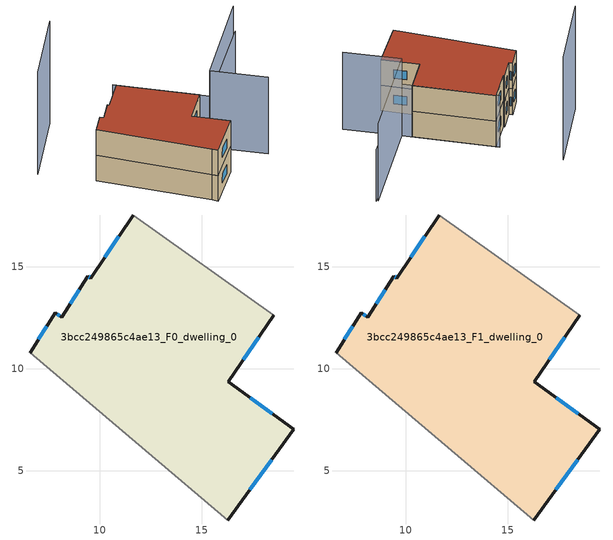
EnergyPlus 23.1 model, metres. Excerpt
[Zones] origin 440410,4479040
3bcc249865c4ae13_F0_dwelling_0
 floor ground (EU_floor_Construction): 18.53,12.63 16.3,9.36 19.52,7.03 16.27,2.59 15.78,3 6.59,10.78 7.82,12.75 8.15,12.52 9.42,14.53 9.56,14.44 11.64,17.54 z0
 wall outside (EU_wall_Construction): 11.64,17.54 9.56,14.44 9.42,14.53 8.15,12.52 7.82,12.75 6.59,10.78 / 16.27,2.59 19.52,7.03 16.3,9.36 18.53,12.63 z0:3
 wall adiabatic (EU_wall_Construction): 18.53,12.63 11.64,17.54 / 6.59,10.78 15.78,3 16.27,2.59 z0:3
 window (EU_Window_Construction): 10.94,16.5 10.25,15.48 / 17.05,10.45 17.79,11.54 / 18.45,7.81 17.38,8.58 / 17.36,4.07 18.44,5.54 / 7.41,12.09 7,11.44 / 8.04,12.6 7.93,12.67 / 8.99,13.86 8.57,13.2 / 9.51,14.47 9.46,14.5 z1:2
3bcc249865c4ae13_F1_dwelling_0
 floor to 3bcc249865c4ae13_F0_dwelling_0 (EU_floor_Construction): 18.53,12.63 16.3,9.36 19.52,7.03 16.27,2.59 15.78,3 6.59,10.78 7.82,12.75 8.15,12.52 9.42,14.53 9.56,14.44 11.64,17.54 z3
 wall outside (EU_wall_Construction): 11.64,17.54 9.56,14.44 9.42,14.53 8.15,12.52 7.82,12.75 6.59,10.78 / 16.27,2.59 19.52,7.03 16.3,9.36 18.53,12.63 z3:6
 wall adiabatic (EU_wall_Construction): 18.53,12.63 11.64,17.54 / 6.59,10.78 15.78,3 16.27,2.59 z3:6
 window (EU_Window_Construction): 10.94,16.5 10.25,15.48 / 17.05,10.45 17.79,11.54 / 18.45,7.81 17.38,8.58 / 17.36,4.07 18.44,5.54 / 7.41,12.09 7,11.44 / 8.04,12.6 7.93,12.67 / 8.99,13.86 8.57,13.2 / 9.51,14.47 9.46,14.5 z4:5
 roof outside (EU_roof_Construction): 16.27,2.59 19.52,7.03 16.3,9.36 18.53,12.63 11.64,17.54 9.56,14.44 9.42,14.53 8.15,12.52 7.82,12.75 6.59,10.78 15.78,3 z6
shading: 24.26,8.66 19.36,12.01 / 19.36,12.01 26.2,22.04 z0:9; 26.38,21.98 19.38,12.04 / 19.38,12.04 11.34,17.69 z0:6; 6.5,22.28 1.74,14.17 z0:12
[Building]
EU S2 Campaign: North Axis=0; Terrain=City; Solar Distribution=FullExterior
[Site:Location]
Madrid: Latitude=40.5; Longitude=-3.5; Time Zone=1; Elevation=609
[SizingPeriod:WeatherFileDays]
AnnualSizingPeriod: Begin Month=1; Begin Day of Month=1; End Month=12; End Day of Month=31; Day of Week for Start Day=Monday; Use Weather File Daylight Saving Period=No; Use Weather File Rain and Snow Indicators=No
[MATERIAL]
EU_InternalMass_Material: Roughness=MediumRough; Thickness=0.1; Conductivity=1; Density=1800; Specific Heat=900; Thermal Absorptance=0.9; Solar Absorptance=0.7; Visible Absorptance=0.7
[MATERIAL:NOMASS] Roughness=MediumRough; Thermal Absorptance=0.9; Solar Absorptance=0.7; Visible Absorptance=0.7
Name | Thermal Resistance
EU_wall_NoMass | 0.459673
EU_roof_NoMass | 0.495815
EU_floor_NoMass | 0.788942
[WINDOWMATERIAL:SIMPLEGLAZINGSYSTEM]
EU_Window_SimpleGlazing: UFactor=4.26103; Solar Heat Gain Coefficient=0.85; Visible Transmittance=0.85
[CONSTRUCTION]
EU_wall_Construction: EU_wall_NoMass
EU_roof_Construction: EU_roof_NoMass
EU_floor_Construction: EU_floor_NoMass
EU_Window_Construction: EU_Window_SimpleGlazing
EU_InternalMass_Construction: EU_InternalMass_Material
[ZONE] Type=1; Multiplier=1; Ceiling Height=autocalculate; Floor Area=autocalculate; Part of Total Floor Area=Yes
Name | Volume
3bcc249865c4ae13_F0_dwelling_0 | 289.831
3bcc249865c4ae13_F1_dwelling_0 | 289.83
[INTERNALMASS] Construction=EU_InternalMass_Construction; Surface Area=96.6101
Name | Zone or ZoneList
3bcc249865c4ae13_F0_dwelling_0_EU_InternalMass | 3bcc249865c4ae13_F0_dwelling_0
3bcc249865c4ae13_F1_dwelling_0_EU_InternalMass | 3bcc249865c4ae13_F1_dwelling_0
[OTHEREQUIPMENT] Fuel Type=Electricity; Design Level Calculation Method=Watts/Area; Power per Zone Floor Area=1; Fraction Latent=0; Fraction Radiant=0; Fraction Lost=0; Carbon Dioxide Generation Rate=0; EndUse Subcategory=EU_Step8_InternalGains
Name | Zone or ZoneList or Space or SpaceList | Schedule
EU_Step8_InternalGain_3bcc249865c4ae13_F0_dwelling_0_f000 | 3bcc249865c4ae13_F0_dwelling_0 | EU_Step8_GainSchedule_3bcc249865c4ae13_F0_dwelling_0_f000
EU_Step8_InternalGain_3bcc249865c4ae13_F1_dwelling_0_f000 | 3bcc249865c4ae13_F1_dwelling_0 | EU_Step8_GainSchedule_3bcc249865c4ae13_F1_dwelling_0_f000
[ZONEVENTILATION:DESIGNFLOWRATE] Schedule=EU_AlwaysOn; Design Flow Rate Calculation Method=AirChanges/Hour; Air Changes per Hour=0.719161; Ventilation Type=Natural; Fan Pressure Rise=0; Fan Total Efficiency=1; Constant Term Coefficient=1; Temperature Term Coefficient=0; Velocity Term Coefficient=0; Velocity Squared Term Coefficient=0; Minimum Indoor Temperature=-100; Maximum Indoor Temperature=100; Delta Temperature=-100; Minimum Outdoor Temperature=-100; Maximum Outdoor Temperature=100; Maximum Wind Speed=40
Name | Zone or ZoneList or Space or SpaceList
EU_ConstantAir_3bcc249865c4ae13_F0_dwelling_0 | 3bcc249865c4ae13_F0_dwelling_0
EU_ConstantAir_3bcc249865c4ae13_F1_dwelling_0 | 3bcc249865c4ae13_F1_dwelling_0
[HVACTEMPLATE:THERMOSTAT] Constant Heating Setpoint=20; Constant Cooling Setpoint=50
EU_HeatOnly_3bcc249865c4ae13_F0_dwelling_0; EU_HeatOnly_3bcc249865c4ae13_F1_dwelling_0
[HVACTEMPLATE:ZONE:IDEALLOADSAIRSYSTEM] System Availability Schedule=EU_AlwaysOn; Maximum Heating Supply Air Temperature=50; Minimum Cooling Supply Air Temperature=13; Maximum Heating Supply Air Humidity Ratio=0.0156; Minimum Cooling Supply Air Humidity Ratio=0.0077; Heating Limit=NoLimit; Cooling Limit=NoLimit; Heating Availability Schedule=EU_AlwaysOn; Cooling Availability Schedule=EU_CoolingOff; Dehumidification Control Type=ConstantSensibleHeatRatio; Cooling Sensible Heat Ratio=0.7; Dehumidification Setpoint=60; Humidification Control Type=None; Humidification Setpoint=30; Outdoor Air Method=None; Outdoor Air Flow Rate per Person=0.00944; Outdoor Air Flow Rate per Zone Floor Area=0; Outdoor Air Flow Rate per Zone=0; Demand Controlled Ventilation Type=None; Outdoor Air Economizer Type=NoEconomizer; Heat Recovery Type=None; Sensible Heat Recovery Effectiveness=0.7; Latent Heat Recovery Effectiveness=0.65
Name | Template Thermostat
3bcc249865c4ae13_F0_dwelling_0 | EU_HeatOnly_3bcc249865c4ae13_F0_dwelling_0
3bcc249865c4ae13_F1_dwelling_0 | EU_HeatOnly_3bcc249865c4ae13_F1_dwelling_0
[SIZING:ZONE] Zone Cooling Design Supply Air Temperature Input Method=SupplyAirTemperature; Zone Cooling Design Supply Air Temperature=13; Zone Heating Design Supply Air Temperature Input Method=SupplyAirTemperature; Zone Heating Design Supply Air Temperature=50; Zone Cooling Design Supply Air Humidity Ratio=0.008; Zone Heating Design Supply Air Humidity Ratio=0.008; Cooling Design Air Flow Method=DesignDay; Cooling Design Air Flow Rate=0; Cooling Minimum Air Flow per Zone Floor Area=0.000762; Cooling Minimum Air Flow=0; Cooling Minimum Air Flow Fraction=0.2; Heating Design Air Flow Method=DesignDay; Heating Design Air Flow Rate=0; Heating Maximum Air Flow per Zone Floor Area=0.002032; Heating Maximum Air Flow=0.141576; Heating Maximum Air Flow Fraction=0.3; Account for Dedicated Outdoor Air System=No; Dedicated Outdoor Air System Control Strategy=NeutralSupplyAir; Dedicated Outdoor Air Low Setpoint Temperature for Design=autosize; Dedicated Outdoor Air High Setpoint Temperature for Design=autosize; Zone Load Sizing Method=Sensible Load Only No Latent Load; Zone Latent Cooling Design Supply Air Humidity Ratio Input Method=HumidityRatioDifference; Zone Cooling Design Supply Air Humidity Ratio Difference=0.005; Zone Latent Heating Design Supply Air Humidity Ratio Input Method=HumidityRatioDifference; Zone Humidification Design Supply Air Humidity Ratio Difference=0.005
3bcc249865c4ae13_F0_dwelling_0; 3bcc249865c4ae13_F1_dwelling_0
[SCHEDULE:CONSTANT]
Name | Hourly Value
EU_AlwaysOn | 1
EU_CoolingOff | 0
[SCHEDULE:FILE] Column Number=1; Rows to Skip at Top=0; Number of Hours of Data=8760; Column Separator=Comma; Interpolate to Timestep=No; Minutes per Item=60; Adjust Schedule for Daylight Savings=Yes
Name | File
EU_Step8_GainSchedule_3bcc249865c4ae13_F0_dwelling_0_f000 | ../../schedules/3bcc249865c4ae13/3bcc249865c4ae13_F0_dwelling_0_f000_gain.csv
EU_Step8_GainSchedule_3bcc249865c4ae13_F1_dwelling_0_f000 | ../../schedules/3bcc249865c4ae13/3bcc249865c4ae13_F1_dwelling_0_f000_gain.csv
